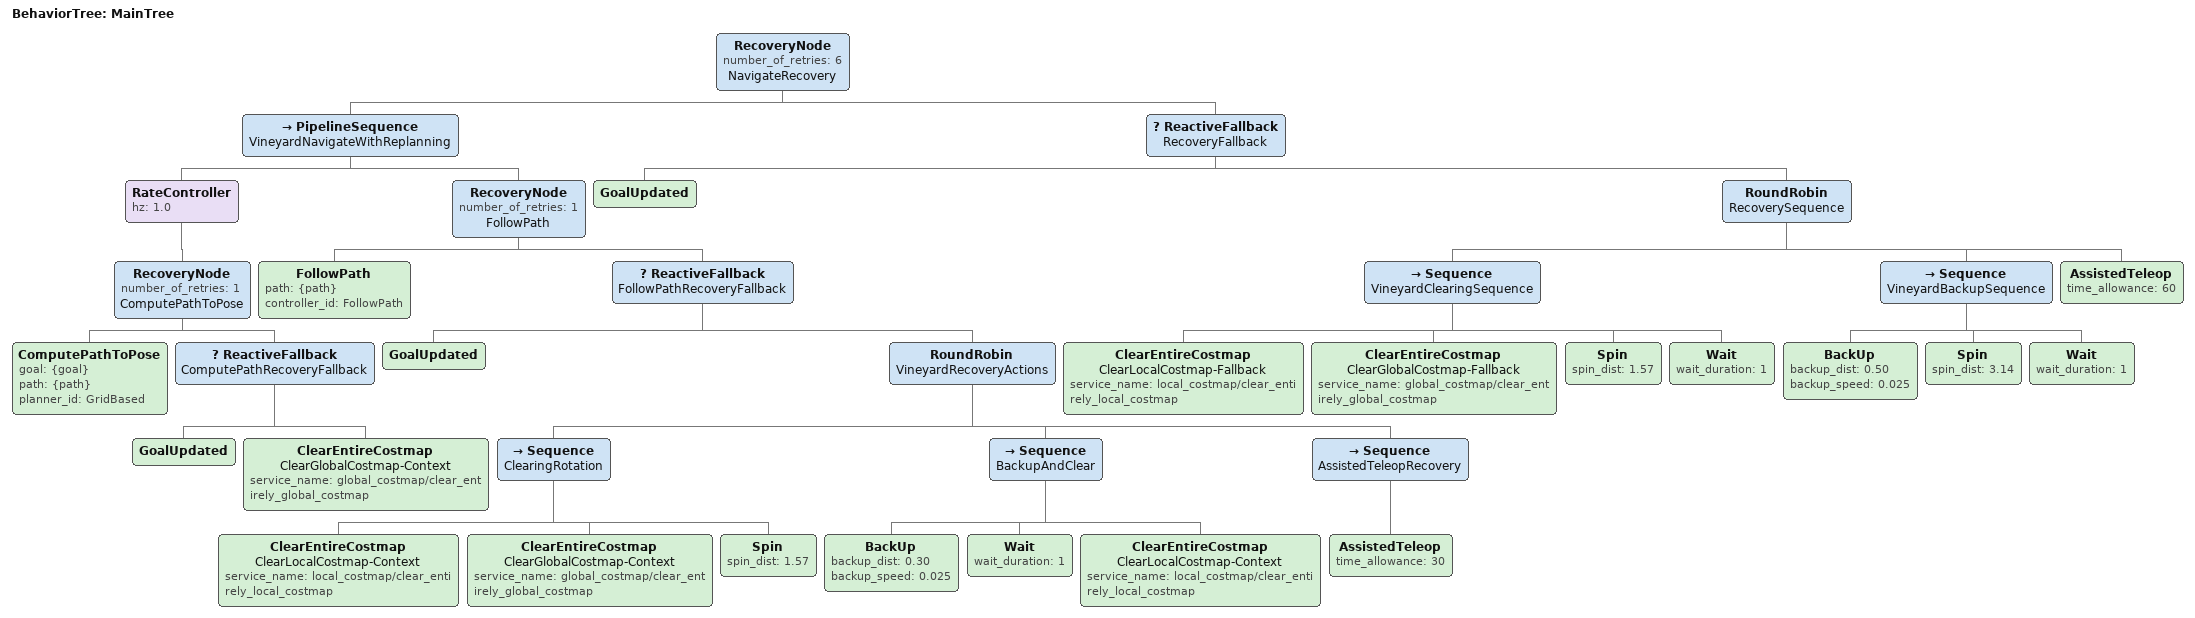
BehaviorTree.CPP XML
<root main_tree_to_execute="MainTree">
  <BehaviorTree ID="MainTree">
    <RecoveryNode number_of_retries="6" name="NavigateRecovery">
      <PipelineSequence name="VineyardNavigateWithReplanning">
        <RateController hz="1.0">
          <RecoveryNode number_of_retries="1" name="ComputePathToPose">
            <ComputePathToPose goal="{goal}" path="{path}" planner_id="GridBased"/>
            <ReactiveFallback name="ComputePathRecoveryFallback">
              <GoalUpdated/>
              <ClearEntireCostmap name="ClearGlobalCostmap-Context" service_name="global_costmap/clear_entirely_global_costmap"/>
            </ReactiveFallback>
          </RecoveryNode>
        </RateController>
        <RecoveryNode number_of_retries="1" name="FollowPath">
          <FollowPath path="{path}" controller_id="FollowPath"/>
          <ReactiveFallback name="FollowPathRecoveryFallback">
            <GoalUpdated/>
            <RoundRobin name="VineyardRecoveryActions">
              <Sequence name="ClearingRotation">
                <ClearEntireCostmap name="ClearLocalCostmap-Context" service_name="local_costmap/clear_entirely_local_costmap"/>
                <ClearEntireCostmap name="ClearGlobalCostmap-Context" service_name="global_costmap/clear_entirely_global_costmap"/>
                <Spin spin_dist="1.57"/>
              </Sequence>
              <Sequence name="BackupAndClear">
                <BackUp backup_dist="0.30" backup_speed="0.025"/>
                <Wait wait_duration="1"/>
                <ClearEntireCostmap name="ClearLocalCostmap-Context" service_name="local_costmap/clear_entirely_local_costmap"/>
              </Sequence>
              <Sequence name="AssistedTeleopRecovery">
                <AssistedTeleop time_allowance="30"/>
              </Sequence>
            </RoundRobin>
          </ReactiveFallback>
        </RecoveryNode>
      </PipelineSequence>
      <ReactiveFallback name="RecoveryFallback">
        <GoalUpdated/>
        <RoundRobin name="RecoverySequence">
          <Sequence name="VineyardClearingSequence">
            <ClearEntireCostmap name="ClearLocalCostmap-Fallback" service_name="local_costmap/clear_entirely_local_costmap"/>
            <ClearEntireCostmap name="ClearGlobalCostmap-Fallback" service_name="global_costmap/clear_entirely_global_costmap"/>
            <Spin spin_dist="1.57"/>
            <Wait wait_duration="1"/>
          </Sequence>
          <Sequence name="VineyardBackupSequence">
            <BackUp backup_dist="0.50" backup_speed="0.025"/>
            <Spin spin_dist="3.14"/>
            <Wait wait_duration="1"/>
          </Sequence>
          <AssistedTeleop time_allowance="60"/>
        </RoundRobin>
      </ReactiveFallback>
    </RecoveryNode>
  </BehaviorTree>
</root>
